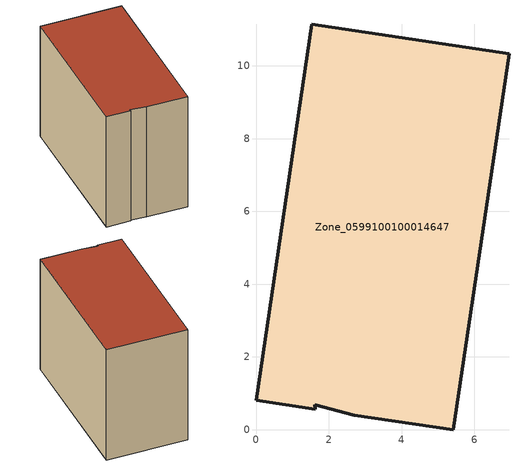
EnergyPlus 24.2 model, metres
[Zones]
Zone_0599100100014647
 floor ground (C_G): 1.62,0.68 1.63,0.56 0,0.8 1.54,11.14 6.95,10.33 5.42,0 2.7,0.4 z0
 wall outside (C_F): 5.42,0 6.95,10.33 1.54,11.14 0,0.8 1.63,0.56 1.62,0.68 2.7,0.4 5.42,0 z0:8.43
 roof outside (C_R): 1.63,0.56 1.62,0.68 2.7,0.4 5.42,0 6.95,10.33 1.54,11.14 0,0.8 z8.43
[BUILDING]
Pand.0599100100014647: North Axis=0; Terrain=City; Loads Convergence Tolerance Value=0.04; Temperature Convergence Tolerance Value=0.4; Solar Distribution=FullExterior; Maximum Number of Warmup Days=25; Minimum Number of Warmup Days=1
[Site:Location]
Rotterdam.The.Hague.AP_ZH_NLD Design_Conditions: Latitude=51.96; Longitude=4.45; Time Zone=1; Elevation=-4.5
[SITE:GROUNDTEMPERATURE:BUILDINGSURFACE]
18, 18, 18, 18, 18, 18, 18, 18, 18, 18, 18, 18
[MATERIAL] Thermal Absorptance=0.9; Solar Absorptance=0.7; Visible Absorptance=0.7
Name | Roughness | Thickness | Conductivity | Density | Specific Heat
G.TC.2015-2018 | MediumSmooth | 0.15 | 0.0428571 | 540 | 1210
F.TC.2015-2018 | Rough | 0.3 | 0.0666667 | 1920 | 840
R.TC.2015-2018 | MediumRough | 0.2 | 0.0333333 | 1500 | 1000
[CONSTRUCTION]
C_G: G.TC.2015-2018
C_F: F.TC.2015-2018
C_R: R.TC.2015-2018
[ZONE]
Zone_0599100100014647: Type=1; Multiplier=1; Ceiling Height=Autocalculate; Volume=Autocalculate; Floor Area=autocalculate; Part of Total Floor Area=Yes
[ZONEINFILTRATION:DESIGNFLOWRATE]
Infil_Zone_0599100100014647: Zone or ZoneList or Space or SpaceList=Zone_0599100100014647; Schedule=AlwaysOn; Design Flow Rate Calculation Method=Flow/Area; Flow Rate per Floor Area=0.0015; Constant Term Coefficient=1; Temperature Term Coefficient=0; Velocity Term Coefficient=0; Velocity Squared Term Coefficient=0
[HVACTEMPLATE:ZONE:IDEALLOADSAIRSYSTEM]
Zone_0599100100014647: Maximum Heating Supply Air Temperature=50; Minimum Cooling Supply Air Temperature=13; Maximum Heating Supply Air Humidity Ratio=0.0156; Minimum Cooling Supply Air Humidity Ratio=0.0077; Heating Limit=NoLimit; Cooling Limit=NoLimit; Dehumidification Control Type=ConstantSensibleHeatRatio; Cooling Sensible Heat Ratio=0.7; Dehumidification Setpoint=60; Humidification Control Type=None; Humidification Setpoint=30; Outdoor Air Method=None; Outdoor Air Flow Rate per Person=0.00944; Outdoor Air Flow Rate per Zone Floor Area=0; Outdoor Air Flow Rate per Zone=0; Demand Controlled Ventilation Type=None; Outdoor Air Economizer Type=NoEconomizer; Heat Recovery Type=None; Sensible Heat Recovery Effectiveness=0.7; Latent Heat Recovery Effectiveness=0.65
[ZONECONTROL:THERMOSTAT]
ThermostatControl_Zone_0599100100014647: Zone or ZoneList=Zone_0599100100014647; Control Type Schedule=DualSetpointControlType; Control 1=Thermostat_Zone_0599100100014647; Temperature Difference Between Cutout And Setpoint=0
[THERMOSTATSETPOINT:DUALSETPOINT]
Thermostat_Zone_0599100100014647: Heating Setpoint Temperature Schedule=HeatingSetpoint_Zone_0599100100014647; Cooling Setpoint Temperature Schedule=CoolingSetpoint_Zone_0599100100014647
[SCHEDULE:COMPACT]
HeatingSetpoint_Zone_0599100100014647: Through: 12/31, For: AllDays, Until: 24:00, 21
CoolingSetpoint_Zone_0599100100014647: Through: 12/31, For: AllDays, Until: 24:00, 24
DualSetpointControlType: Through: 12/31, For: AllDays, Until: 24:00, 4
AlwaysOn: Through: 12/31, For: AllDays, Until: 24:00, 1
